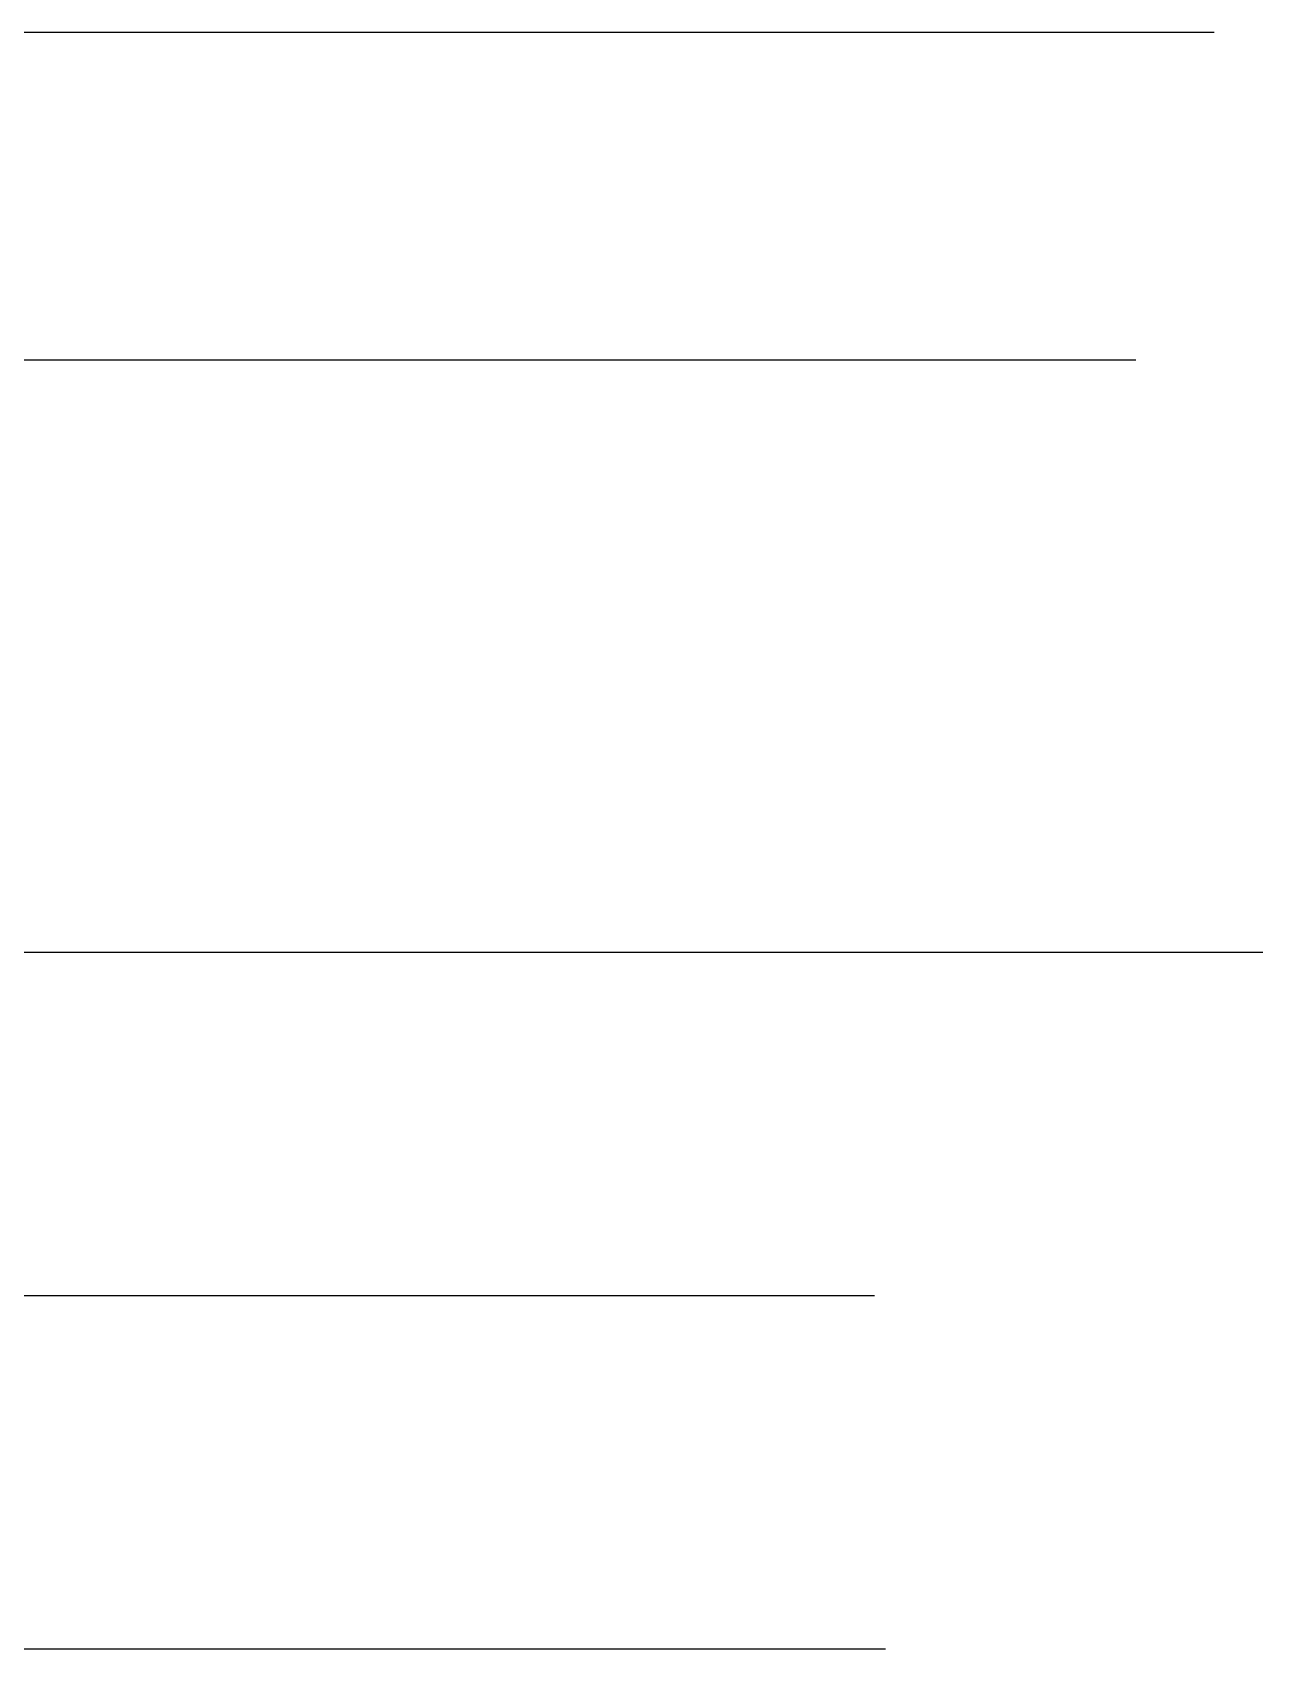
# Model space of a CAD drawing. Extents: x -3 to 1587, y 0 to 1122.
# Drawn here: x 1188.8 to 1351.7, y 287.8 to 501.8 of the extents above; entities that cross this region are included whole.
import ezdxf

# ---------------------------------------------------------------- set-up
doc = ezdxf.new("R2010")
doc.units = 0
doc.layers.add('Page_1', color=7, linetype='CONTINUOUS')

msp = doc.modelspace()

# ---------------------------------------------------------------- linework, layer by layer
at = {"layer": 'Page_1', "color": 7}
for points in [[(1052.16, 501.1167), (1098.88, 458.3967), (1334.88, 458.3967)], [(1172.32, 501.7567), (1345.28, 501.7567)], [(1184.48, 379.9967), (1351.68, 379.9967)], [(1127.2, 334.5567), (1300.32, 334.5567)], [(1126.88, 287.8367), (1301.76, 287.8367)]]:
    msp.add_lwpolyline(points, dxfattribs=at)

doc.saveas('drawing.dxf')
